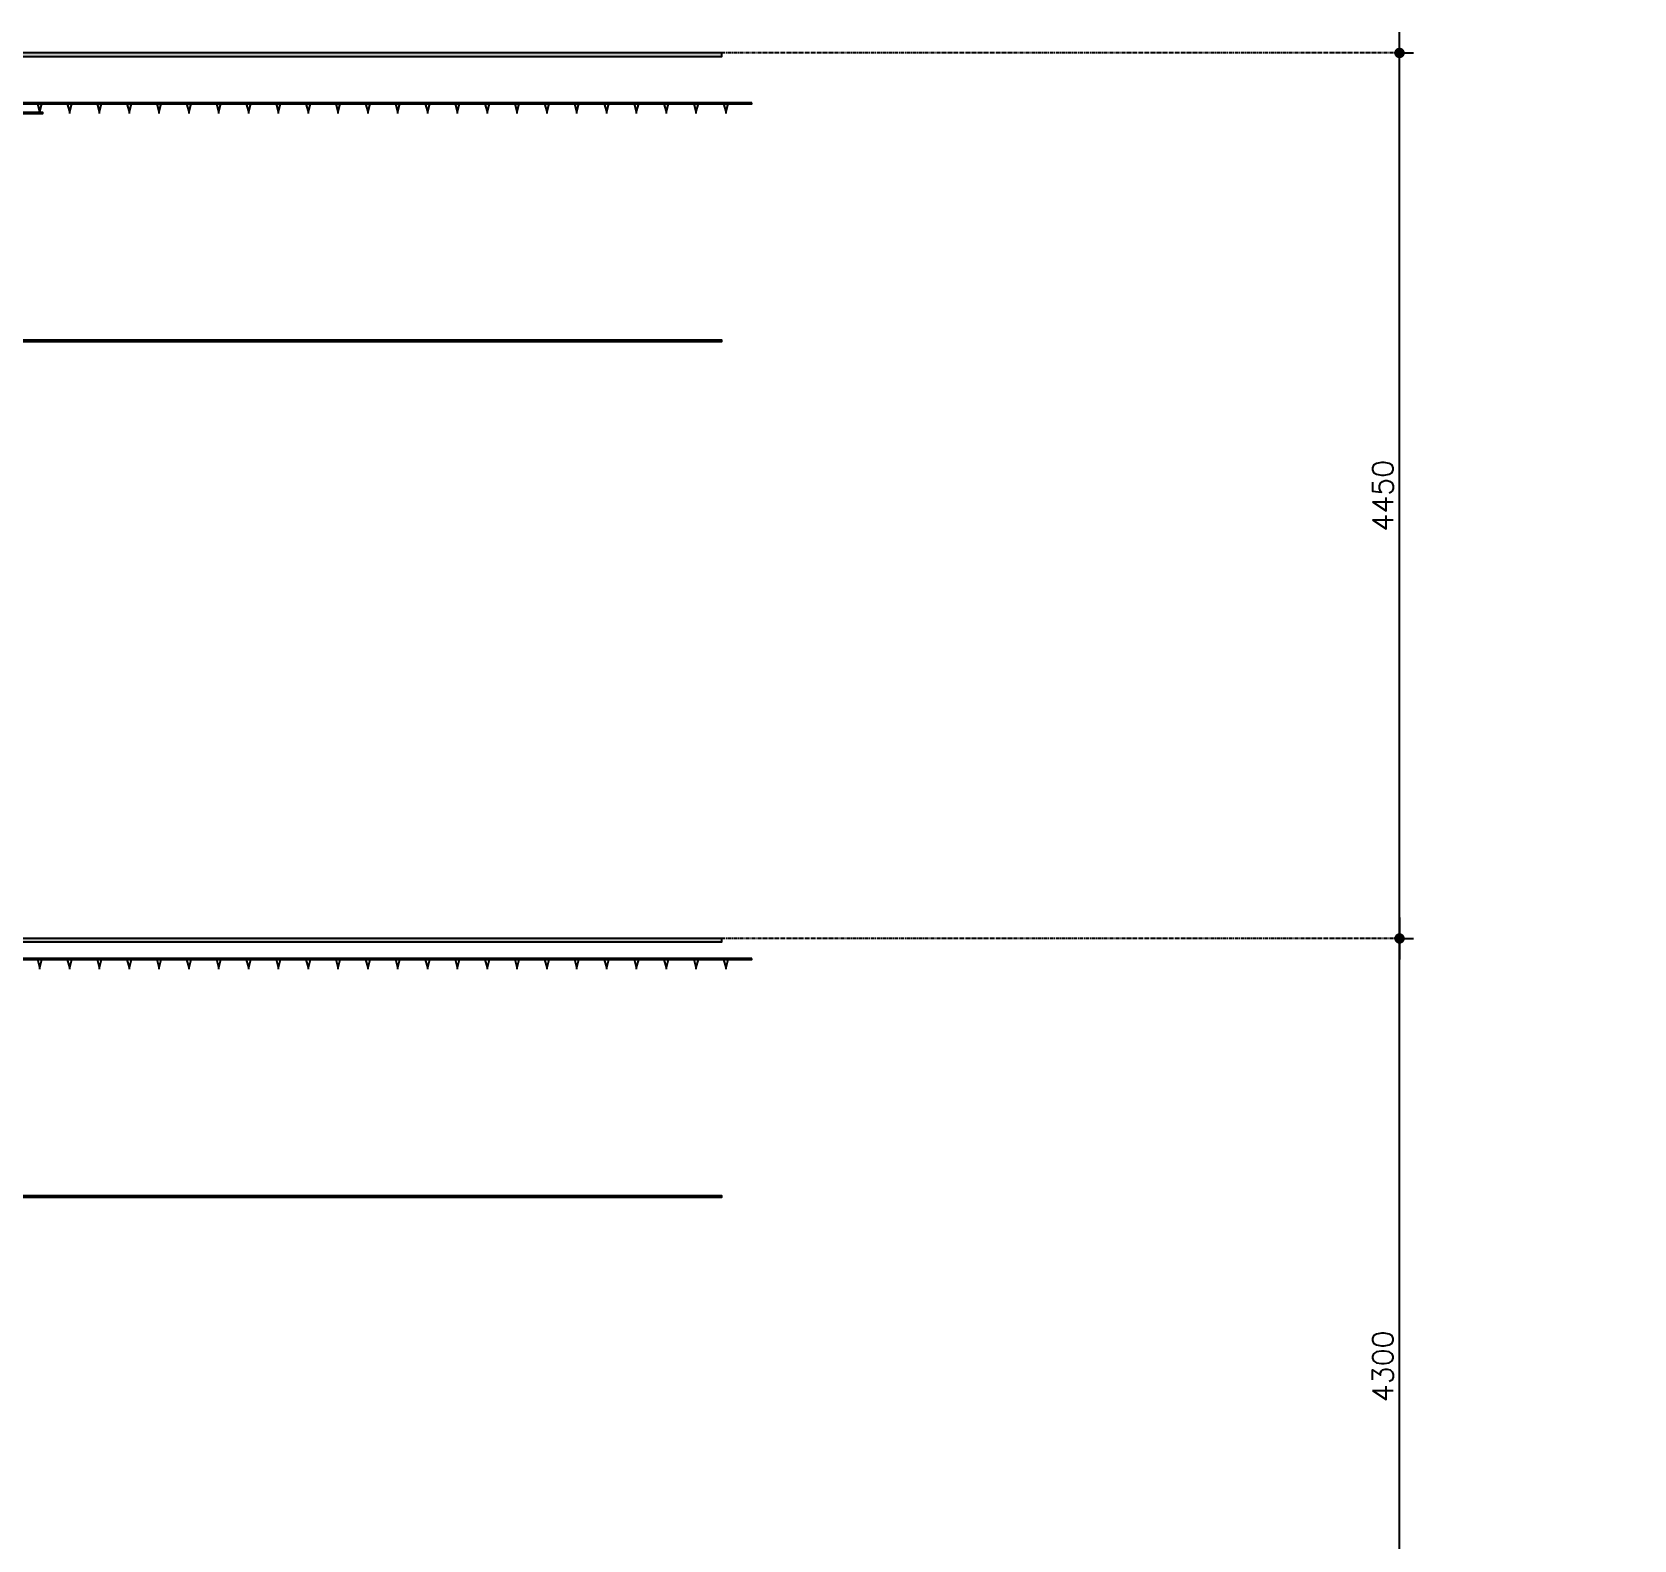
# Model space of a CAD drawing. Extents: x -3378 to 102197, y -3799 to 48702.
# Drawn here: x 93978 to 102031, y 11076 to 18653 of the extents above; entities that cross this region are included whole.
import ezdxf

# ---------------------------------------------------------------- set-up
doc = ezdxf.new("R2010")
doc.units = 0
doc.linetypes.add('CENTER', pattern=[2, 1.25, -0.25, 0.25, -0.25])
for name, color, linetype in [('GM_ANNO_DIMS', 4, 'Continuous'), ('GM_STEL_PRIM', 3, 'Continuous'), ('中心線 CENTER', 6, 'CENTER'), ('結構體 STRUCTURAL', 154, 'Continuous'), ('螺絲、螺栓', 4, 'Continuous')]:
    doc.layers.add(name, color=color, linetype=linetype)
doc.layers.add('不顯示', color=254, linetype='Continuous', plot=False)
doc.styles.add('C1', font='simplex', dxfattribs={"bigfont": 'CHINESET'})
doc.dimstyles.new('DIMDD', dxfattribs={"dimscale": 100, "dimtxt": 0.25, "dimasz": 0.15, "dimexe": 0.2, "dimexo": 0, "dimgap": 0.09, "dimtad": 1, "dimdec": 1, "dimdsep": 46, "dimtxsty": 'C1', "dimblk1": 'DOT', "dimblk2": 'DOT', "dimsah": 1, "dimcen": 0.5, "dimazin": 0, "dimtfac": 1, "dimtdec": 1, "dimtix": 1, "dimtmove": 1, "dimatfit": 3, "dimldrblk": 'SLASH', "dimfxl": 10, "dimtolj": 1, "dimarcsym": 0})

# ---------------------------------------------------------------- blocks, each defined once
blk = doc.blocks.new('屋頂地板')
at = {"layer": '結構體 STRUCTURAL'}
h = blk.add_hatch(dxfattribs=at)
h.set_pattern_fill('AR-HBONE', color=256, scale=0.1)
h.set_pattern_definition([(45, (-52753.211, -90985.298), (0, 14.3684098), [30.48, -10.16]), (135, (-52746.027, -90978.114), (1e-15, 14.3684098), [30.48, -10.16])])
h.paths.add_polyline_path([(0, 0), (0, -17.5), (11600, -17.5), (11600, 0)])
blk.add_lwpolyline([(0, 0), (0, -17.5), (11600, -17.5), (11600, 0)], close=True, dxfattribs=at)
blk = doc.blocks.new('室內地板')
at = {"layer": '結構體 STRUCTURAL'}
h = blk.add_hatch(dxfattribs=at)
h.set_pattern_fill('AR-HBONE', color=256, scale=0.1)
h.set_pattern_definition([(45, (-52753.211, -90985.298), (0, 14.3684098), [30.48, -10.16]), (135, (-52746.026, -90978.114), (1e-15, 14.3684098), [30.48, -10.16])])
h.paths.add_polyline_path([(0, 0), (0, -17.5), (11600, -17.5), (11600, 0)])
blk.add_lwpolyline([(0, 0), (0, -17.5), (11600, -17.5), (11600, 0)], close=True, dxfattribs=at)
blk = doc.blocks.new('6t 矽酸鈣板')
at = {"layer": '結構體 STRUCTURAL', "ltscale": 50}
h = blk.add_hatch(dxfattribs=at)
h.set_pattern_fill('JIS_LC_20', color=256, scale=2, angle=45)
h.set_pattern_definition([(90, (-51370.39, -83265.073), (-40, 0), []), (90, (-51369.823, -83264.507), (-40, 0), [])])
h.paths.add_polyline_path([(11600, 6), (214.9, 6), (214.9, 0), (11600, 0)])
at = {"layer": '結構體 STRUCTURAL'}
blk.add_lwpolyline([(214.9, 6), (214.9, 0), (11600, 0), (11600, 6)], close=True, dxfattribs=at)
blk = doc.blocks.new('DOT')
blk.add_line((-2, 0), (2, 0))
at = {"const_width": 0.5}
blk.add_lwpolyline([(-0.25, 0, 1), (0.25, 0, 1)], format="xyb", close=True, dxfattribs=at)
blk = doc.blocks.new('*D881')
at = {"layer": 'Defpoints', "color": 0, "ltscale": 10, "transparency": 16777216}
for p in [(100852.9, 14098.1), (100852.9, 14098.1), (102031.5, 9798.1)]:
    blk.add_point(p, dxfattribs=at)
at = {"layer": '不顯示', "color": 0, "lineweight": -2, "ltscale": 10, "transparency": 16777216}
for p, q in [((100852.9, 14098.1), (100922.9, 14098.1)), ((100852.9, 9850.6), (100852.9, 14045.6)), ((102031.5, 9798.1), (100782.9, 9798.1))]:
    blk.add_line(p, q, dxfattribs=at)
at = {"layer": '不顯示', "color": 0, "lineweight": -2, "ltscale": 10, "transparency": 16777216, "xscale": 52.5, "yscale": 52.5, "zscale": 52.5}
for p, rotation in [((100852.9, 14098.1), 90), ((100852.9, 9798.1), 270)]:
    blk.add_blockref('DOT', p, dxfattribs=dict(at, rotation=rotation))
at = {"layer": '不顯示', "color": 2, "ltscale": 10, "transparency": 16777216, "insert": (100768.9, 11948.1), "char_height": 105, "attachment_point": 5, "rotation": 90, "style": 'C1'}
blk.add_mtext('\\A1;4300', dxfattribs=at)
blk = doc.blocks.new('_Dot')
at = {"color": 0, "linetype": 'ByBlock', "lineweight": -2}
blk.add_line((-0.5, 0), (-1, 0), dxfattribs=at)
at = {"color": 0, "linetype": 'ByBlock', "const_width": 0.5}
blk.add_lwpolyline([(-0.25, 0, 1), (0.25, 0, 1)], format="xyb", close=True, dxfattribs=at)
blk = doc.blocks.new('SLASH')
at = {"color": 0}
blk.add_line((-1, 0), (1, 0), dxfattribs=at)
at = {"color": 3, "linetype": 'Continuous'}
blk.add_line((-0.5, -0.5), (0.5, 0.5), dxfattribs=at)
blk = doc.blocks.new('*D882')
at = {"layer": 'Defpoints', "color": 0, "ltscale": 10, "transparency": 16777216}
for p in [(100852.9, 18548.1), (100852.9, 18548.1), (100852.9, 14098.1)]:
    blk.add_point(p, dxfattribs=at)
at = {"layer": '不顯示', "color": 0, "lineweight": -2, "ltscale": 10, "transparency": 16777216}
for p, q in [((100852.9, 18548.1), (100922.9, 18548.1)), ((100852.9, 14150.6), (100852.9, 18495.6)), ((100852.9, 14098.1), (100922.9, 14098.1))]:
    blk.add_line(p, q, dxfattribs=at)
at = {"layer": '不顯示', "color": 0, "lineweight": -2, "ltscale": 10, "transparency": 16777216, "xscale": 52.5, "yscale": 52.5, "zscale": 52.5}
for p, rotation in [((100852.9, 18548.1), 90), ((100852.9, 14098.1), 270)]:
    blk.add_blockref('DOT', p, dxfattribs=dict(at, rotation=rotation))
at = {"layer": '不顯示', "color": 2, "ltscale": 10, "transparency": 16777216, "insert": (100768.9, 16323.1), "char_height": 105, "attachment_point": 5, "rotation": 90, "style": 'C1'}
blk.add_mtext('\\A1;4450', dxfattribs=at)
blk = doc.blocks.new('*U781')
at = {"layer": 'GM_STEL_PRIM'}
for p, q in [((0, -15), (-10.7, 25)), ((0, -15), (10.7, 25)), ((0, -25), (0, -15))]:
    blk.add_line(p, q, dxfattribs=at)
blk = doc.blocks.new('*U782')
at = {"layer": 'GM_ANNO_DIMS', "color": 0, "linetype": 'ByBlock', "lineweight": -2}
for p in [(8100, 0), (8250, 0), (8400, 0), (8550, 0), (8700, 0), (8850, 0), (9000, 0), (9150, 0), (9300, 0), (9450, 0), (9600, 0), (9750, 0), (9900, 0), (10050, 0), (10200, 0), (10350, 0), (10500, 0), (10650, 0), (10800, 0), (10950, 0), (11100, 0), (11250, 0), (11400, 0), (11550, 0)]:
    blk.add_blockref('*U781', p, dxfattribs=at)
blk = doc.blocks.new('*U775')
at = {"layer": 'GM_STEL_PRIM'}
for p, q in [((0, -15), (-10.7, 25)), ((0, -15), (10.7, 25)), ((0, -25), (0, -15))]:
    blk.add_line(p, q, dxfattribs=at)
blk = doc.blocks.new('*U776')
at = {"layer": 'GM_ANNO_DIMS', "color": 0, "linetype": 'ByBlock', "lineweight": -2}
for p in [(8100, 0), (8250, 0), (8400, 0), (8550, 0), (8700, 0), (8850, 0), (9000, 0), (9150, 0), (9300, 0), (9450, 0), (9600, 0), (9750, 0), (9900, 0), (10050, 0), (10200, 0), (10350, 0), (10500, 0), (10650, 0), (10800, 0), (10950, 0), (11100, 0), (11250, 0), (11400, 0), (11550, 0)]:
    blk.add_blockref('*U775', p, dxfattribs=at)

msp = doc.modelspace()

# ---------------------------------------------------------------- linework, layer by layer
at = {"layer": 'GM_STEL_PRIM', "elevation": 0}
for points in [[(97595.869, 18298.085), (85895.866, 18298.085), (85895.866, 18293.085), (97595.869, 18293.085)], [(97595.869, 13998.085), (85895.866, 13998.085), (85895.866, 13993.085), (97595.869, 13993.085)]]:
    msp.add_lwpolyline(points, close=True, dxfattribs=at)
at = {"layer": '中心線 CENTER', "ltscale": 15}
for p, q in [((100852.946, 18548.085, 0), (82322.201, 18548.085, 0)), ((100852.946, 14098.085, 0), (82322.201, 14098.085, 0))]:
    msp.add_line(p, q, dxfattribs=at)
at = {"layer": '結構體 STRUCTURAL', "elevation": 0}
msp.add_lwpolyline([(85895.866, 18243.085), (94032.107, 18243.085), (94032.107, 18248.085), (85895.866, 18248.085)], close=True, dxfattribs=at)

# ---------------------------------------------------------------- block references
at = {"layer": 'GM_ANNO_DIMS'}
for name, p in [('*U782', (85916.866, 18268.085, 0)), ('*U776', (85916.866, 13968.085, 0))]:
    msp.add_blockref(name, p, dxfattribs=at)
at = {"layer": '螺絲、螺栓'}
for name, p in [('屋頂地板', (85845.866, 18548.085, 0)), ('6t 矽酸鈣板', (85845.866, 17098.085, 0)), ('室內地板', (85845.866, 14098.085, 0)), ('6t 矽酸鈣板', (85845.866, 12798.077, 0))]:
    msp.add_blockref(name, p, dxfattribs=at)

# ---------------------------------------------------------------- dimensions: what is measured, and where the dimension line sits
at = {"layer": '不顯示', "ltscale": 10}
for base, p1, p2, picture, middle in [((100852.946, 18548.085, 0), (100852.946, 14098.085, 0), (100852.946, 18548.085, 0), '*D882', (100768.946, 16323.085, 0)), ((100852.946, 14098.085, 0), (102031.461, 9798.085, 0), (100852.946, 14098.085, 0), '*D881', (100768.946, 11948.085, 0))]:
    dim = msp.add_linear_dim(base=base, p1=p1, p2=p2, angle=90, dimstyle='DIMDD', override={"dimscale": 350, "dimtxt": 0.3, "dimclrt": 2}, dxfattribs=at)
    dim.commit()
    dim.dimension.update_dxf_attribs({"geometry": picture, "text_midpoint": middle})

doc.saveas('drawing.dxf')
